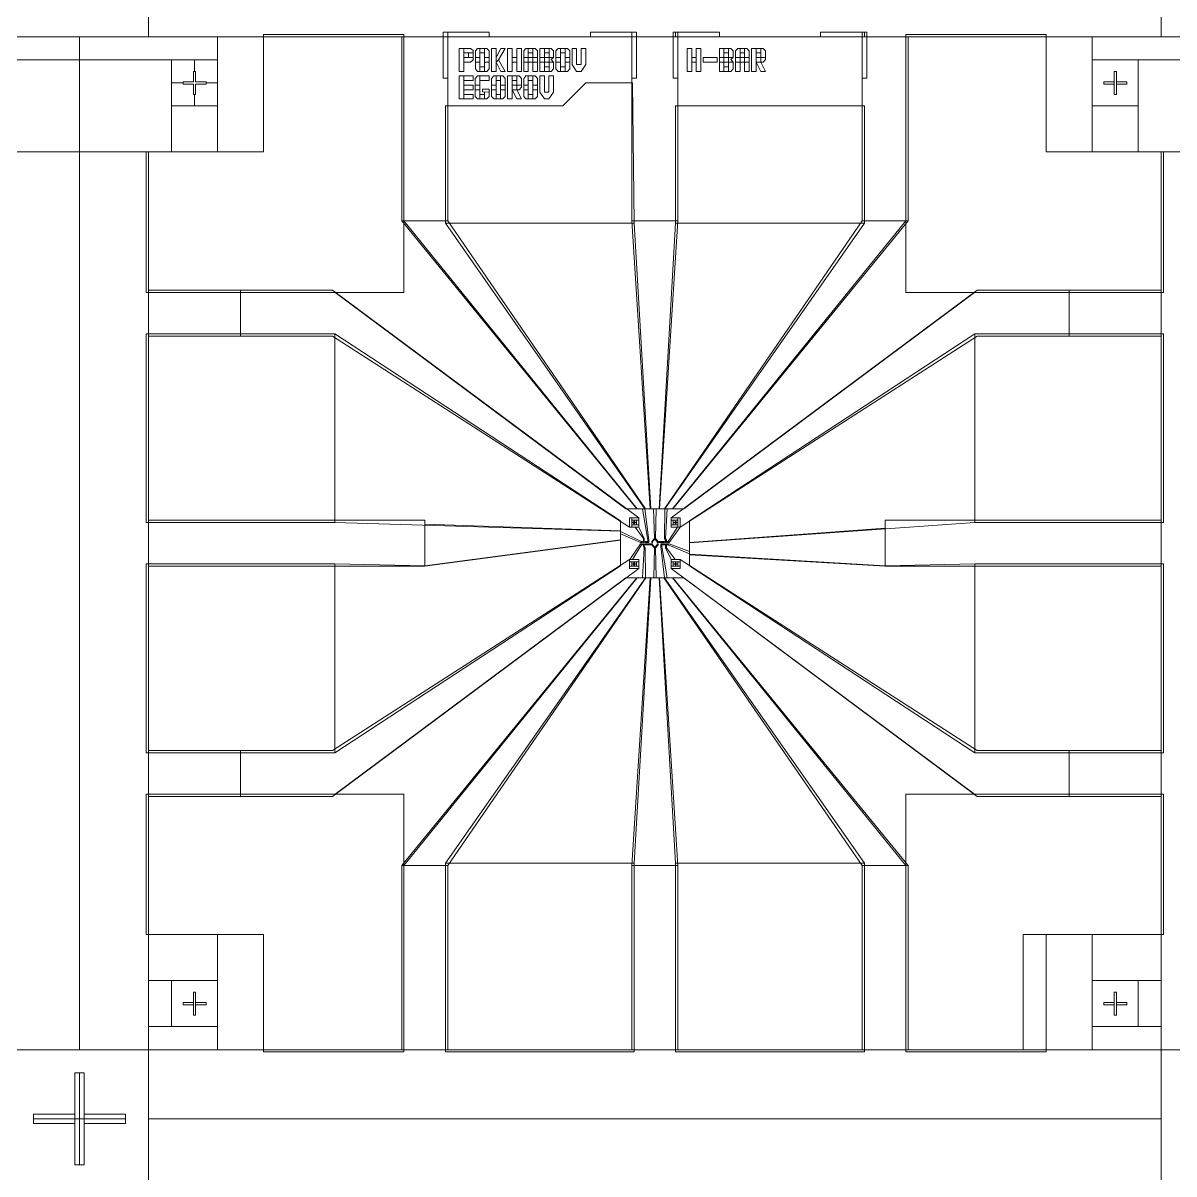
# Model space of a CAD drawing. Header units: millimetres. Extents: x -11355 to -1355, y 1102 to 18602.
# Drawn here: x -6478 to -3978, y 3482 to 5982 of the extents above; entities that cross this region are included whole.
import ezdxf

# ---------------------------------------------------------------- set-up
doc = ezdxf.new("R2010")
doc.units = ezdxf.units.MM
doc.header["$MEASUREMENT"] = 0
doc.layers.add('Etching', color=7, linetype='Continuous')
doc.layers.add('Ohmic', color=7, linetype='Continuous')
doc.layers.add('Mark', color=7, linetype='Continuous', plot=False)

msp = doc.modelspace()

# ---------------------------------------------------------------- linework, layer by layer
at = {"layer": 'Etching', "color": 242, "lineweight": 9}
for points in [[(-6205, 5951.5), (-4005, 5951.5), (-4005, 6101.5), (-6205, 6101.5), (-6205, 5951.5)], [(-6655, 5901.5), (-6355, 5901.5), (-6355, 5951.5), (-6655, 5951.5), (-6655, 5901.5)], [(-6355, 5901.5), (-6055, 5901.5), (-6055, 5951.5), (-6355, 5951.5), (-6355, 5901.5)], [(-6055, 5701.5), (-5955, 5701.5), (-5955, 5951.5), (-6055, 5951.5), (-6055, 5701.5)], [(-5655, 5551.5), (-5555, 5551.5), (-5555, 5951.5), (-5655, 5951.5), (-5655, 5551.5)], [(-5155, 5551.5), (-5055, 5551.5), (-5055, 5951.5), (-5155, 5951.5), (-5155, 5551.5)], [(-4655, 5551.5), (-4555, 5551.5), (-4555, 5951.5), (-4655, 5951.5), (-4655, 5551.5)], [(-4255, 5701.5), (-4155, 5701.5), (-4155, 5951.5), (-4255, 5951.5), (-4255, 5701.5)], [(-4155, 5901.5), (-3855, 5901.5), (-3855, 5951.5), (-4155, 5951.5), (-4155, 5901.5)], [(-6555, 5701.5), (-6355, 5701.5), (-6355, 5901.5), (-6555, 5901.5), (-6555, 5701.5)], [(-6355, 5701.5), (-6155, 5701.5), (-6155, 5901.5), (-6355, 5901.5), (-6355, 5701.5)], [(-4055, 5701.5), (-3855, 5701.5), (-3855, 5901.5), (-4055, 5901.5), (-4055, 5701.5)], [(-6155, 5701.5), (-6055, 5701.5), (-6055, 5801.5), (-6155, 5801.5), (-6155, 5701.5)], [(-4155, 5701.5), (-4055, 5701.5), (-4055, 5801.5), (-4155, 5801.5), (-4155, 5701.5)], [(-6505, 3751.5), (-6355, 3751.5), (-6355, 5701.5), (-6505, 5701.5), (-6505, 3751.5)], [(-6355, 3751.5), (-6205, 3751.5), (-6205, 5701.5), (-6355, 5701.5), (-6355, 3751.5)], [(-4005, 3751.5), (-3855, 3751.5), (-3855, 5701.5), (-4005, 5701.5), (-4005, 3751.5)], [(-5144.303, 4926.332), (-5655, 5551.5), (-5555, 5551.5), (-5125.63, 4926.5), (-5144.303, 4926.332)], [(-5114.921, 4926.501), (-5155, 5551.5), (-5055, 5551.5), (-5095.079, 4926.501), (-5114.921, 4926.501)], [(-5065.697, 4926.332), (-4555, 5551.5), (-4655, 5551.5), (-5084.37, 4926.5), (-5065.697, 4926.332)], [(-6205, 5301.5), (-6005, 5301.5), (-6005, 5401.5), (-6205, 5401.5), (-6205, 5301.5)], [(-5805, 5401.5), (-6005, 5401.5), (-6005, 5301.5), (-5805, 5301.5), (-5160, 4886.5), (-5160, 4906.5), (-5140, 4906.5), (-5805, 5401.5)], [(-4405, 5401.5), (-4205, 5401.5), (-4205, 5301.5), (-4405, 5301.5), (-5050, 4886.5), (-5050, 4906.5), (-5070, 4906.5), (-4405, 5401.5)], [(-4205, 5301.5), (-4005, 5301.5), (-4005, 5401.5), (-4205, 5401.5), (-4205, 5301.5)], [(-5132, 4926.442), (-5126.674, 4926.5), (-5118, 4858.5), (-5120, 4858.5), (-5132, 4926.442)], [(-5106, 4861.5), (-5104.001, 4861.5), (-5102, 4926.501), (-5108, 4926.501), (-5106, 4861.5)], [(-5078, 4926.442), (-5083.326, 4926.5), (-5084, 4861.5), (-5082, 4861.501), (-5078, 4926.442)], [(-6205, 4801.5), (-5605, 4801.5), (-5605, 4901.5), (-6205, 4901.5), (-6205, 4801.5)], [(-5160, 4886.5), (-5155, 4886.5), (-5155, 4906.5), (-5160, 4906.5), (-5160, 4886.5)], [(-5155, 4901.5), (-5140, 4901.5), (-5140, 4906.5), (-5155, 4906.5), (-5155, 4901.5)], [(-5145, 4891.5), (-5140, 4891.5), (-5140, 4901.5), (-5145, 4901.5), (-5145, 4891.5)], [(-5070, 4901.5), (-5055, 4901.5), (-5055, 4906.5), (-5070, 4906.5), (-5070, 4901.5)], [(-5070, 4891.5), (-5065, 4891.5), (-5065, 4901.5), (-5070, 4901.5), (-5070, 4891.5)], [(-5055, 4886.5), (-5050, 4886.5), (-5050, 4906.5), (-5055, 4906.5), (-5055, 4886.5)], [(-4605, 4801.5), (-4005, 4801.5), (-4005, 4901.5), (-4605, 4901.5), (-4605, 4801.5)], [(-5180, 4878.487), (-5180, 4857.929), (-5605, 4801.5), (-5605, 4893.231), (-5180, 4878.487)], [(-5180, 4871.654), (-5136, 4853), (-5134, 4854.999), (-5180.004, 4877.335), (-5180, 4871.654)], [(-5155, 4886.5), (-5140, 4886.5), (-5140, 4891.5), (-5155, 4891.5), (-5155, 4886.5)], [(-5140, 4886.5), (-5147.5, 4886.5), (-5130, 4861.465), (-5128, 4861.465), (-5140, 4886.5)], [(-5055.888, 4886.5), (-5050, 4886.5), (-5074, 4853), (-5076, 4855), (-5055.888, 4886.5)], [(-5070, 4886.5), (-5055, 4886.5), (-5055, 4891.5), (-5070, 4891.5), (-5070, 4886.5)], [(-5030.001, 4853), (-5030, 4826.681), (-4605, 4801.5), (-4605, 4884.19), (-5030.001, 4853)], [(-5153.704, 4816.5), (-5159.792, 4816.5), (-5136, 4850), (-5134, 4848), (-5153.704, 4816.5)], [(-5136, 4853), (-5132, 4853), (-5131.998, 4855), (-5134, 4854.999), (-5136, 4853)], [(-5134, 4848), (-5136, 4850), (-5132, 4850), (-5132.001, 4848), (-5134, 4848)], [(-5130, 4855), (-5128, 4855), (-5128, 4861.465), (-5130, 4861.465), (-5130, 4855)], [(-5128, 4855), (-5130, 4854.999), (-5130, 4853), (-5128, 4853), (-5128, 4855)], [(-5130, 4848), (-5128, 4848), (-5128, 4850), (-5130, 4850), (-5130, 4848)], [(-5126, 4854.999), (-5118, 4854.999), (-5118, 4853), (-5126, 4853), (-5126, 4854.999)], [(-5126, 4850), (-5109.998, 4850), (-5109.998, 4848), (-5126, 4848), (-5126, 4850)], [(-5120, 4855), (-5118, 4854.999), (-5118, 4858.5), (-5120, 4858.5), (-5120, 4855)], [(-5112, 4854.999), (-5109.998, 4854.999), (-5104.001, 4861.5), (-5106, 4861.5), (-5112, 4854.999)], [(-5112, 4853), (-5109.998, 4853), (-5109.998, 4854.999), (-5112, 4854.999), (-5112, 4853)], [(-5105.064, 4860.346), (-5100, 4854.999), (-5098, 4854.999), (-5104.001, 4861.5), (-5105.064, 4860.346)], [(-5100, 4853), (-5084, 4853), (-5084, 4854.999), (-5100, 4854.999), (-5100, 4853)], [(-5100, 4850), (-5098, 4850), (-5098, 4848), (-5100, 4848), (-5100, 4850)], [(-5084, 4848), (-5092, 4848), (-5092, 4850), (-5084, 4850), (-5084, 4848)], [(-5082, 4861.5), (-5084, 4861.5), (-5082, 4858.5), (-5080, 4858.5), (-5082, 4861.5)], [(-5080, 4858.5), (-5082, 4858.5), (-5082, 4854.999), (-5080, 4854.999), (-5080, 4858.5)], [(-5080, 4854.999), (-5082, 4854.999), (-5082, 4853.001), (-5080, 4852.953), (-5080, 4854.999)], [(-5082, 4841.5), (-5080, 4841.5), (-5080, 4850.06), (-5082, 4850.06), (-5082, 4841.5)], [(-5074, 4853), (-5078, 4853), (-5078, 4855), (-5076, 4855), (-5074, 4853)], [(-5076, 4848), (-5078, 4848), (-5078, 4850), (-5074, 4850), (-5076, 4848)], [(-5030.011, 4828.28), (-5076, 4848), (-5074, 4850), (-5030.011, 4833.331), (-5030.011, 4828.28)], [(-5131.605, 4776.56), (-5125.63, 4776.5), (-5126, 4841.5), (-5128, 4841.5), (-5131.605, 4776.56)], [(-5130, 4844.5), (-5128, 4844.5), (-5128, 4848), (-5130, 4848), (-5130, 4844.5)], [(-5128, 4841.5), (-5126, 4841.5), (-5128, 4844.5), (-5130, 4844.5), (-5128, 4841.5)], [(-5112, 4848), (-5105.997, 4841.5), (-5104.933, 4842.655), (-5109.998, 4848), (-5112, 4848)], [(-5106, 4841.5), (-5104.001, 4841.5), (-5102.216, 4776.501), (-5107.009, 4776.501), (-5106, 4841.5)], [(-5105.997, 4841.5), (-5103.999, 4841.5), (-5098, 4848), (-5100, 4848), (-5105.997, 4841.5)], [(-5092, 4844.5), (-5090, 4844.5), (-5090, 4848), (-5092, 4848), (-5092, 4844.5)], [(-5078.249, 4776.561), (-5084.37, 4776.5), (-5092, 4844.5), (-5090, 4844.5), (-5078.249, 4776.561)], [(-5070, 4816.5), (-5060.988, 4816.5), (-5080, 4841.5), (-5082, 4841.5), (-5070, 4816.5)], [(-5805, 4301.5), (-6005, 4301.5), (-6005, 4401.5), (-5805, 4401.5), (-5160, 4816.5), (-5160, 4796.5), (-5140, 4796.5), (-5805, 4301.5)], [(-5160, 4811.5), (-5140, 4811.5), (-5140, 4816.5), (-5160, 4816.5), (-5160, 4811.5)], [(-5160, 4801.5), (-5155, 4801.5), (-5155, 4811.5), (-5160, 4811.5), (-5160, 4801.5)], [(-5160, 4796.5), (-5140, 4796.5), (-5140, 4801.5), (-5160, 4801.5), (-5160, 4796.5)], [(-5145, 4801.5), (-5140, 4801.5), (-5140, 4811.5), (-5145, 4811.5), (-5145, 4801.5)], [(-5070, 4811.5), (-5050, 4811.5), (-5050, 4816.5), (-5070, 4816.5), (-5070, 4811.5)], [(-4405, 4301.5), (-4205, 4301.5), (-4205, 4401.5), (-4405, 4401.5), (-5050, 4816.5), (-5050, 4796.5), (-5070, 4796.5), (-4405, 4301.5)], [(-5070, 4801.5), (-5065, 4801.5), (-5065, 4811.5), (-5070, 4811.5), (-5070, 4801.5)], [(-5070, 4796.5), (-5050, 4796.5), (-5050, 4801.5), (-5070, 4801.5), (-5070, 4796.5)], [(-5055, 4801.5), (-5050, 4801.5), (-5050, 4811.5), (-5055, 4811.5), (-5055, 4801.5)], [(-5144.303, 4776.668), (-5655, 4151.5), (-5555, 4151.5), (-5124.63, 4776.5), (-5144.303, 4776.668)], [(-5115, 4776.5), (-5155, 4151.5), (-5055, 4151.5), (-5095, 4776.501), (-5115, 4776.5)], [(-5065.697, 4776.668), (-4555, 4151.5), (-4655, 4151.5), (-5085.37, 4776.5), (-5065.697, 4776.668)], [(-6205, 4301.5), (-6005, 4301.5), (-6005, 4401.5), (-6205, 4401.5), (-6205, 4301.5)], [(-4205, 4301.5), (-4005, 4301.5), (-4005, 4401.5), (-4205, 4401.5), (-4205, 4301.5)], [(-5655, 3751.5), (-5555, 3751.5), (-5555, 4151.5), (-5655, 4151.5), (-5655, 3751.5)], [(-5155, 3751.5), (-5055, 3751.5), (-5055, 4151.5), (-5155, 4151.5), (-5155, 3751.5)], [(-4655, 3751.5), (-4555, 3751.5), (-4555, 4151.5), (-4655, 4151.5), (-4655, 3751.5)], [(-6205, 3901.5), (-6055, 3901.5), (-6055, 4001.5), (-6205, 4001.5), (-6205, 3901.5)], [(-6055, 3751.5), (-5955, 3751.5), (-5955, 4001.5), (-6055, 4001.5), (-6055, 3751.5)], [(-4305, 3751.5), (-4155, 3751.5), (-4155, 4001.5), (-4305, 4001.5), (-4305, 3751.5)], [(-4155, 3901.5), (-4005, 3901.5), (-4005, 4001.5), (-4155, 4001.5), (-4155, 3901.5)], [(-6205, 3801.5), (-6155, 3801.5), (-6155, 3901.5), (-6205, 3901.5), (-6205, 3801.5)], [(-4055, 3801.5), (-4005, 3801.5), (-4005, 3901.5), (-4055, 3901.5), (-4055, 3801.5)], [(-6205, 3751.5), (-6055, 3751.5), (-6055, 3801.5), (-6205, 3801.5), (-6205, 3751.5)], [(-4155, 3751.5), (-4005, 3751.5), (-4005, 3801.5), (-4155, 3801.5), (-4155, 3751.5)], [(-6205, 3601.5), (-4005, 3601.5), (-4005, 3751.5), (-6205, 3751.5), (-6205, 3601.5)], [(-6205, 3451.5), (-4005, 3451.5), (-4005, 3601.5), (-6205, 3601.5), (-6205, 3451.5)]]:
    msp.add_lwpolyline(points, dxfattribs=at)
at = {"layer": 'Mark', "color": 250, "lineweight": 9}
for points in [[(-6155, 5901.5), (-6105, 5901.5), (-6105, 5876.5), (-6107.5, 5876.5), (-6107.5, 5854), (-6130, 5854), (-6130, 5851.5), (-6155, 5851.5), (-6155, 5901.5)], [(-6055, 5901.5), (-6105, 5901.5), (-6105, 5876.5), (-6102.5, 5876.5), (-6102.5, 5854), (-6080, 5854), (-6080, 5851.5), (-6055, 5851.5), (-6055, 5901.5)], [(-6155, 5801.5), (-6105, 5801.5), (-6105, 5826.5), (-6107.5, 5826.5), (-6107.5, 5849), (-6130, 5849), (-6130, 5851.5), (-6155, 5851.5), (-6155, 5801.5)], [(-6055, 5801.5), (-6105, 5801.5), (-6105, 5826.5), (-6102.5, 5826.5), (-6102.5, 5849), (-6080, 5849), (-6080, 5851.5), (-6055, 5851.5), (-6055, 5801.5)]]:
    msp.add_lwpolyline(points, dxfattribs=at)
at = {"layer": 'Ohmic', "color": 114, "lineweight": 9}
for points in [[(-6210, 5396.5), (-5650, 5396.5), (-5650, 5956.5), (-5955, 5956.5), (-5955, 5701.5), (-6210, 5701.5), (-6210, 5396.5)], [(-5565, 5861.5), (-5555, 5861.5), (-5555, 5961.5), (-5565, 5961.5), (-5565, 5861.5)], [(-5465, 5951.5), (-5465, 5961.5), (-5555, 5961.5), (-5555, 5951.5), (-5465, 5951.5)], [(-5245, 5951.5), (-5245, 5961.5), (-5155, 5961.5), (-5155, 5951.5), (-5245, 5951.5)], [(-5155, 5861.5), (-5145, 5861.5), (-5145, 5961.5), (-5155, 5961.5), (-5155, 5861.5)], [(-5065, 5861.5), (-5055, 5861.5), (-5055, 5961.5), (-5065, 5961.5), (-5065, 5861.5)], [(-4965, 5951.5), (-4965, 5961.5), (-5060, 5961.5), (-5060, 5951.5), (-4965, 5951.5)], [(-4745, 5951.5), (-4745, 5961.5), (-4650, 5961.5), (-4650, 5951.5), (-4745, 5951.5)], [(-4655, 5861.5), (-4645, 5861.5), (-4645, 5961.5), (-4655, 5961.5), (-4655, 5861.5)], [(-4000, 5396.5), (-4560, 5396.5), (-4560, 5956.5), (-4255, 5956.5), (-4255, 5701.5), (-4000, 5701.5), (-4000, 5396.5)], [(-5530, 5876.484), (-5520, 5876.484), (-5520, 5926.484), (-5530, 5926.484), (-5530, 5876.484)], [(-5520, 5926.484), (-5520, 5916.484), (-5500, 5916.484), (-5500, 5921.468), (-5505.597, 5926.484), (-5520, 5926.484)], [(-5495, 5906.5), (-5485, 5906.5), (-5485, 5926.5), (-5489.984, 5926.5), (-5495, 5920.903), (-5495, 5906.5)], [(-5485, 5916.5), (-5475, 5916.5), (-5475, 5926.5), (-5485, 5926.5), (-5485, 5916.5)], [(-5465, 5906.5), (-5475, 5906.5), (-5475, 5926.5), (-5470.016, 5926.5), (-5465, 5920.903), (-5465, 5906.5)], [(-5460, 5876.484), (-5450, 5876.484), (-5450, 5926.484), (-5460, 5926.484), (-5460, 5876.484)], [(-5450, 5906.484), (-5440, 5926.484), (-5430, 5926.484), (-5444.433, 5901.484), (-5450, 5896.484), (-5450, 5906.484)], [(-5425, 5876.484), (-5415, 5876.484), (-5415, 5926.484), (-5425, 5926.484), (-5425, 5876.484)], [(-5405, 5876.484), (-5395, 5876.484), (-5395, 5926.484), (-5405, 5926.484), (-5405, 5876.484)], [(-5390, 5906.484), (-5380, 5906.484), (-5380, 5926.484), (-5384.984, 5926.484), (-5390, 5920.887), (-5390, 5906.484)], [(-5380, 5916.484), (-5370, 5916.484), (-5370, 5926.484), (-5380, 5926.484), (-5380, 5916.484)], [(-5360, 5906.484), (-5370, 5906.484), (-5370, 5926.484), (-5365.016, 5926.484), (-5360, 5920.887), (-5360, 5906.484)], [(-5355, 5906.484), (-5345, 5906.484), (-5345, 5926.484), (-5355, 5926.484), (-5355, 5906.484)], [(-5345, 5916.484), (-5335, 5916.484), (-5335, 5926.484), (-5345, 5926.484), (-5345, 5916.484)], [(-5325, 5906.484), (-5335, 5906.484), (-5335, 5926.484), (-5330.016, 5926.484), (-5325, 5920.887), (-5325, 5906.484)], [(-5320, 5906.484), (-5310, 5906.484), (-5310, 5926.484), (-5314.984, 5926.484), (-5320, 5920.887), (-5320, 5906.484)], [(-5310, 5916.484), (-5300, 5916.484), (-5300, 5926.484), (-5310, 5926.484), (-5310, 5916.484)], [(-5290, 5906.484), (-5300, 5906.484), (-5300, 5926.484), (-5295.016, 5926.484), (-5290, 5920.887), (-5290, 5906.484)], [(-5265, 5876.484), (-5275, 5876.484), (-5285, 5891.389), (-5285, 5926.484), (-5275, 5926.484), (-5275, 5891.389), (-5265, 5891.389), (-5265, 5926.484), (-5255, 5926.484), (-5255, 5891.389), (-5265, 5876.484)], [(-5035, 5876.484), (-5025, 5876.484), (-5025, 5926.484), (-5035, 5926.484), (-5035, 5876.484)], [(-5015, 5876.484), (-5005, 5876.484), (-5005, 5926.484), (-5015, 5926.484), (-5015, 5876.484)], [(-4965.032, 5906.484), (-4955.032, 5906.484), (-4955.032, 5926.484), (-4965.032, 5926.484), (-4965.032, 5906.484)], [(-4955.032, 5916.484), (-4945.032, 5916.484), (-4945.032, 5926.484), (-4955.032, 5926.484), (-4955.032, 5916.484)], [(-4935.032, 5906.484), (-4945.032, 5906.484), (-4945.032, 5926.484), (-4940.048, 5926.484), (-4935.032, 5920.887), (-4935.032, 5906.484)], [(-4930.038, 5906.484), (-4920.038, 5906.484), (-4920.038, 5926.484), (-4925.022, 5926.484), (-4930.038, 5920.887), (-4930.038, 5906.484)], [(-4920.038, 5916.484), (-4910.038, 5916.484), (-4910.038, 5926.484), (-4920.038, 5926.484), (-4920.038, 5916.484)], [(-4900.038, 5906.484), (-4910.038, 5906.484), (-4910.038, 5926.484), (-4905.054, 5926.484), (-4900.038, 5920.887), (-4900.038, 5906.484)], [(-4895.038, 5876.484), (-4885.038, 5876.484), (-4885.038, 5926.484), (-4895.038, 5926.484), (-4895.038, 5876.484)], [(-4885.038, 5926.484), (-4875.038, 5926.484), (-4875.038, 5916.484), (-4885.038, 5916.484), (-4885.038, 5926.484)], [(-4865.038, 5906.484), (-4875.038, 5906.484), (-4875.038, 5926.484), (-4870.054, 5926.484), (-4865.038, 5920.887), (-4865.038, 5906.484)], [(-5520, 5896.484), (-5520, 5906.484), (-5500, 5906.484), (-5500, 5901.5), (-5505.597, 5896.484), (-5520, 5896.484)], [(-5510, 5906.484), (-5510, 5916.484), (-5500, 5916.484), (-5500, 5906.484), (-5510, 5906.484)], [(-5495, 5896.5), (-5485, 5896.5), (-5485, 5906.5), (-5495, 5906.5), (-5495, 5896.5)], [(-5475, 5896.5), (-5465, 5896.5), (-5465, 5906.5), (-5475, 5906.5), (-5475, 5896.5)], [(-5450, 5896.484), (-5440, 5876.484), (-5430, 5876.484), (-5444.433, 5901.484), (-5450, 5896.484)], [(-5415, 5896.484), (-5405, 5896.484), (-5405, 5906.484), (-5415, 5906.484), (-5415, 5896.484)], [(-5390, 5896.484), (-5380, 5896.484), (-5380, 5906.484), (-5390, 5906.484), (-5390, 5896.484)], [(-5380, 5896.484), (-5370, 5896.484), (-5370, 5906.484), (-5380, 5906.484), (-5380, 5896.484)], [(-5370, 5896.484), (-5360, 5896.484), (-5360, 5906.484), (-5370, 5906.484), (-5370, 5896.484)], [(-5355, 5896.484), (-5345, 5896.484), (-5345, 5906.484), (-5355, 5906.484), (-5355, 5896.484)], [(-5345, 5896.484), (-5335, 5896.484), (-5335, 5906.484), (-5345, 5906.484), (-5345, 5896.484)], [(-5335, 5906.484), (-5325, 5906.484), (-5330, 5902.19), (-5325, 5896.484), (-5335, 5896.484), (-5335, 5906.484)], [(-5320, 5896.484), (-5310, 5896.484), (-5310, 5906.484), (-5320, 5906.484), (-5320, 5896.484)], [(-5300, 5896.484), (-5290, 5896.484), (-5290, 5906.484), (-5300, 5906.484), (-5300, 5896.484)], [(-5025, 5896.484), (-5015, 5896.484), (-5015, 5906.484), (-5025, 5906.484), (-5025, 5896.484)], [(-5000.038, 5906.483), (-4970.049, 5906.483), (-4970.049, 5896.484), (-5000.038, 5896.483), (-5000.038, 5906.483)], [(-4965.032, 5896.484), (-4955.032, 5896.484), (-4955.032, 5906.484), (-4965.032, 5906.484), (-4965.032, 5896.484)], [(-4955.032, 5896.484), (-4945.032, 5896.484), (-4945.032, 5906.484), (-4955.032, 5906.484), (-4955.032, 5896.484)], [(-4945.032, 5906.484), (-4935.032, 5906.484), (-4940.032, 5902.19), (-4935.032, 5896.484), (-4945.032, 5896.484), (-4945.032, 5906.484)], [(-4930.038, 5896.484), (-4920.038, 5896.484), (-4920.038, 5906.484), (-4930.038, 5906.484), (-4930.038, 5896.484)], [(-4920.038, 5896.484), (-4910.038, 5896.484), (-4910.038, 5906.484), (-4920.038, 5906.484), (-4920.038, 5896.484)], [(-4910.038, 5896.484), (-4900.038, 5896.484), (-4900.038, 5906.484), (-4910.038, 5906.484), (-4910.038, 5896.484)], [(-4885.038, 5906.484), (-4875.038, 5906.484), (-4875.038, 5896.484), (-4885.038, 5896.484), (-4885.038, 5906.484)], [(-4865.063, 5906.52), (-4875.038, 5906.484), (-4875.038, 5896.484), (-4870.054, 5896.484), (-4865.038, 5902.081), (-4865.063, 5906.52)], [(-5495, 5896.5), (-5485, 5896.5), (-5485, 5876.5), (-5489.984, 5876.5), (-5495, 5882.097), (-5495, 5896.5)], [(-5485, 5876.5), (-5475, 5876.5), (-5475, 5886.5), (-5485, 5886.5), (-5485, 5876.5)], [(-5465, 5896.5), (-5475, 5896.5), (-5475, 5876.5), (-5470.016, 5876.5), (-5465, 5882.097), (-5465, 5896.5)], [(-5390, 5896.484), (-5380, 5896.484), (-5380, 5876.484), (-5390, 5876.484), (-5390, 5896.484)], [(-5360, 5896.484), (-5370, 5896.484), (-5370, 5876.484), (-5360, 5876.484), (-5360, 5896.484)], [(-5355, 5896.484), (-5345, 5896.484), (-5345, 5876.484), (-5355, 5876.484), (-5355, 5896.484)], [(-5345, 5876.484), (-5335, 5876.484), (-5335, 5886.484), (-5345, 5886.484), (-5345, 5876.484)], [(-5325, 5896.484), (-5335, 5896.484), (-5335, 5876.484), (-5330.016, 5876.484), (-5325, 5882.081), (-5325, 5896.484)], [(-5320, 5896.484), (-5310, 5896.484), (-5310, 5876.484), (-5314.984, 5876.484), (-5320, 5882.081), (-5320, 5896.484)], [(-5310, 5876.484), (-5300, 5876.484), (-5300, 5886.484), (-5310, 5886.484), (-5310, 5876.484)], [(-5290, 5896.484), (-5300, 5896.484), (-5300, 5876.484), (-5295.016, 5876.484), (-5290, 5882.081), (-5290, 5896.484)], [(-4965.032, 5896.484), (-4955.032, 5896.484), (-4955.032, 5876.484), (-4965.032, 5876.484), (-4965.032, 5896.484)], [(-4955.032, 5876.484), (-4945.032, 5876.484), (-4945.032, 5886.484), (-4955.032, 5886.484), (-4955.032, 5876.484)], [(-4935.032, 5896.484), (-4945.032, 5896.484), (-4945.032, 5876.484), (-4940.048, 5876.484), (-4935.032, 5882.081), (-4935.032, 5896.484)], [(-4930.038, 5896.484), (-4920.038, 5896.484), (-4920.038, 5876.484), (-4930.038, 5876.484), (-4930.038, 5896.484)], [(-4900.038, 5896.484), (-4910.038, 5896.484), (-4910.038, 5876.484), (-4900.038, 5876.484), (-4900.038, 5896.484)], [(-4885.038, 5896.484), (-4875.038, 5876.484), (-4865.05, 5876.54), (-4875.038, 5896.484), (-4885.038, 5896.484)], [(-4107.5, 5826.5), (-4102.5, 5826.5), (-4102.5, 5876.5), (-4107.5, 5876.5), (-4107.5, 5826.5)], [(-5560, 5546.5), (-5150, 5546.5), (-5154, 5851.5), (-5255, 5851.5), (-5305, 5801.5), (-5560, 5801.5), (-5560, 5546.5)], [(-5530, 5816.484), (-5520, 5816.484), (-5520, 5866.484), (-5530, 5866.484), (-5530, 5816.484)], [(-5520, 5856.484), (-5500, 5856.484), (-5500, 5866.484), (-5520, 5866.484), (-5520, 5856.484)], [(-5495.038, 5846.484), (-5485.038, 5846.484), (-5485.038, 5866.484), (-5490.022, 5866.484), (-5495.038, 5860.887), (-5495.038, 5846.484)], [(-5485.038, 5856.484), (-5465.038, 5856.484), (-5465.038, 5866.484), (-5485.038, 5866.484), (-5485.038, 5856.484)], [(-5460.032, 5846.484), (-5450.032, 5846.484), (-5450.032, 5866.484), (-5455.016, 5866.484), (-5460.032, 5860.887), (-5460.032, 5846.484)], [(-5450.032, 5856.484), (-5440.032, 5856.484), (-5440.032, 5866.484), (-5450.032, 5866.484), (-5450.032, 5856.484)], [(-5430.032, 5846.484), (-5440.032, 5846.484), (-5440.032, 5866.484), (-5435.048, 5866.484), (-5430.032, 5860.887), (-5430.032, 5846.484)], [(-5425.038, 5816.484), (-5415.038, 5816.484), (-5415.038, 5866.484), (-5425.038, 5866.484), (-5425.038, 5816.484)], [(-5415.038, 5866.484), (-5405.038, 5866.484), (-5405.038, 5856.484), (-5415.038, 5856.484), (-5415.038, 5866.484)], [(-5395.038, 5846.484), (-5405.038, 5846.484), (-5405.038, 5866.484), (-5400.054, 5866.484), (-5395.038, 5860.887), (-5395.038, 5846.484)], [(-5390.038, 5846.484), (-5380.038, 5846.484), (-5380.038, 5866.484), (-5385.022, 5866.484), (-5390.038, 5860.887), (-5390.038, 5846.484)], [(-5380.038, 5856.484), (-5370.038, 5856.484), (-5370.038, 5866.484), (-5380.038, 5866.484), (-5380.038, 5856.484)], [(-5360.038, 5846.484), (-5370.038, 5846.484), (-5370.038, 5866.484), (-5365.054, 5866.484), (-5360.038, 5860.887), (-5360.038, 5846.484)], [(-5335.038, 5816.484), (-5345.038, 5816.484), (-5355.038, 5831.389), (-5355.038, 5866.484), (-5345.038, 5866.484), (-5345.038, 5831.389), (-5335.038, 5831.389), (-5335.038, 5866.484), (-5325.038, 5866.484), (-5325.038, 5831.389), (-5335.038, 5816.484)], [(-4130, 5854), (-4130, 5849), (-4107.5, 5849), (-4107.5, 5854), (-4130, 5854)], [(-4080, 5854), (-4080, 5849), (-4102.5, 5849), (-4102.5, 5854), (-4080, 5854)], [(-5520, 5836.484), (-5500, 5836.484), (-5500, 5846.484), (-5520, 5846.484), (-5520, 5836.484)], [(-5520, 5816.484), (-5500, 5816.484), (-5500, 5826.484), (-5520, 5826.484), (-5520, 5816.484)], [(-5495.038, 5836.484), (-5485.038, 5836.484), (-5485.038, 5846.484), (-5495.038, 5846.484), (-5495.038, 5836.484)], [(-5495.038, 5836.484), (-5485.038, 5836.484), (-5485.038, 5816.484), (-5490.022, 5816.484), (-5495.038, 5822.081), (-5495.038, 5836.484)], [(-5485.038, 5826.484), (-5475.038, 5826.484), (-5475.038, 5816.484), (-5485.038, 5816.484), (-5485.038, 5826.484)], [(-5465.05, 5837.766), (-5465.056, 5831.613), (-5479.677, 5831.673), (-5479.677, 5837.766), (-5475.038, 5837.766), (-5465.05, 5837.766)], [(-5465.056, 5831.613), (-5475.038, 5831.674), (-5475.038, 5816.484), (-5470.054, 5816.484), (-5465.038, 5822.081), (-5465.056, 5831.613)], [(-5460.032, 5836.484), (-5450.032, 5836.484), (-5450.032, 5846.484), (-5460.032, 5846.484), (-5460.032, 5836.484)], [(-5460.032, 5836.484), (-5450.032, 5836.484), (-5450.032, 5816.484), (-5455.016, 5816.484), (-5460.032, 5822.081), (-5460.032, 5836.484)], [(-5450.032, 5816.484), (-5440.032, 5816.484), (-5440.032, 5826.484), (-5450.032, 5826.484), (-5450.032, 5816.484)], [(-5440.032, 5836.484), (-5430.032, 5836.484), (-5430.032, 5846.484), (-5440.032, 5846.484), (-5440.032, 5836.484)], [(-5430.032, 5836.484), (-5440.032, 5836.484), (-5440.032, 5816.484), (-5435.048, 5816.484), (-5430.032, 5822.081), (-5430.032, 5836.484)], [(-5415.038, 5846.484), (-5405.038, 5846.484), (-5405.038, 5836.484), (-5415.038, 5836.484), (-5415.038, 5846.484)], [(-5415.038, 5836.484), (-5405.038, 5816.484), (-5395.05, 5816.54), (-5405.038, 5836.484), (-5415.038, 5836.484)], [(-5395.063, 5846.52), (-5405.038, 5846.484), (-5405.038, 5836.484), (-5400.054, 5836.484), (-5395.038, 5842.081), (-5395.063, 5846.52)], [(-5390.038, 5836.484), (-5380.038, 5836.484), (-5380.038, 5846.484), (-5390.038, 5846.484), (-5390.038, 5836.484)], [(-5390.038, 5836.484), (-5380.038, 5836.484), (-5380.038, 5816.484), (-5385.022, 5816.484), (-5390.038, 5822.081), (-5390.038, 5836.484)], [(-5380.038, 5816.484), (-5370.038, 5816.484), (-5370.038, 5826.484), (-5380.038, 5826.484), (-5380.038, 5816.484)], [(-5370.038, 5836.484), (-5360.038, 5836.484), (-5360.038, 5846.484), (-5370.038, 5846.484), (-5370.038, 5836.484)], [(-5360.038, 5836.484), (-5370.038, 5836.484), (-5370.038, 5816.484), (-5365.054, 5816.484), (-5360.038, 5822.081), (-5360.038, 5836.484)], [(-5060, 5546.5), (-4650, 5546.5), (-4650, 5801.5), (-5060, 5801.5), (-5060, 5546.5)], [(-5799.282, 5396.5), (-5650, 5396.5), (-5650, 5551.496), (-5143.303, 4926.332), (-5167.855, 4926.332), (-5799.282, 5396.5)], [(-4410.718, 5396.5), (-4560, 5396.5), (-4560, 5551.496), (-5066.697, 4926.332), (-5042.145, 4926.332), (-4410.718, 5396.5)], [(-5126.676, 4926.5), (-5560, 5546.5), (-5150, 5546.5), (-5113.921, 4926.501), (-5126.676, 4926.5)], [(-5083.324, 4926.5), (-4650, 5546.5), (-5060, 5546.5), (-5096.079, 4926.501), (-5083.324, 4926.5)], [(-6210, 4896.5), (-5800, 4896.5), (-5800, 5306.5), (-6210, 5306.5), (-6210, 4896.5)], [(-5800, 4896.5), (-5800, 5306.5), (-5180, 4900.368), (-5180, 4877.487), (-5800, 4896.5)], [(-4410, 4896.5), (-4410, 5306.5), (-5030, 4900.368), (-5030, 4852.179), (-4410, 4896.5)], [(-4410, 4896.5), (-4000, 4896.5), (-4000, 5306.5), (-4410, 5306.5), (-4410, 4896.5)], [(-5153, 4896), (-5153, 4897), (-5150.5, 4897), (-5150.5, 4896), (-5153, 4896)], [(-5150.5, 4893.5), (-5149.5, 4893.5), (-5149.5, 4899.5), (-5150.5, 4899.5), (-5150.5, 4893.5)], [(-5149.5, 4896), (-5149.5, 4897), (-5147, 4897), (-5147, 4896), (-5149.5, 4896)], [(-5060.5, 4896), (-5060.5, 4897), (-5063, 4897), (-5063, 4896), (-5060.5, 4896)], [(-5060.5, 4893.5), (-5059.5, 4893.5), (-5059.5, 4899.5), (-5060.5, 4899.5), (-5060.5, 4893.5)], [(-5057, 4896), (-5057, 4897), (-5059.5, 4897), (-5059.5, 4896), (-5057, 4896)], [(-5800, 4396.5), (-5800, 4568.954), (-5800, 4806.5), (-5605, 4802.5), (-5180, 4858.929), (-5180, 4802.668), (-5800, 4396.5)], [(-4410, 4396.5), (-4410, 4568.954), (-4410, 4806.5), (-4605, 4802.5), (-5030, 4827.861), (-5030, 4802.668), (-4410, 4396.5)], [(-6210, 4396.5), (-5800, 4396.5), (-5800, 4806.5), (-6210, 4806.5), (-6210, 4396.5)], [(-5153, 4806), (-5153, 4807), (-5150.5, 4807), (-5150.5, 4806), (-5153, 4806)], [(-5150.5, 4803.5), (-5149.5, 4803.5), (-5149.5, 4809.5), (-5150.5, 4809.5), (-5150.5, 4803.5)], [(-5149.5, 4806), (-5149.5, 4807), (-5147, 4807), (-5147, 4806), (-5149.5, 4806)], [(-5060.5, 4806), (-5060.5, 4807), (-5063, 4807), (-5063, 4806), (-5060.5, 4806)], [(-5060.5, 4803.5), (-5059.5, 4803.5), (-5059.5, 4809.5), (-5060.5, 4809.5), (-5060.5, 4803.5)], [(-5057, 4806), (-5057, 4807), (-5059.5, 4807), (-5059.5, 4806), (-5057, 4806)], [(-4410, 4396.5), (-4000, 4396.5), (-4000, 4806.5), (-4410, 4806.5), (-4410, 4396.5)], [(-5799.282, 4306.5), (-5650, 4306.5), (-5650, 4151.504), (-5143.303, 4776.668), (-5167.855, 4776.668), (-5799.282, 4306.5)], [(-5150, 4156.5), (-5560, 4156.5), (-5125.63, 4776.5), (-5114, 4776.5), (-5150, 4156.5)], [(-5060, 4156.5), (-4650, 4156.5), (-5084.37, 4776.5), (-5096, 4776.5), (-5060, 4156.5)], [(-4410.718, 4306.5), (-4560, 4306.5), (-4560, 4151.504), (-5066.697, 4776.668), (-5042.145, 4776.668), (-4410.718, 4306.5)], [(-6210, 4306.5), (-5650, 4306.5), (-5650, 3746.5), (-5955, 3746.5), (-5955, 4001.5), (-6210, 4001.5), (-6210, 4306.5)], [(-4000, 4306.5), (-4560, 4306.5), (-4560, 3746.5), (-4255, 3746.5), (-4255, 4001.5), (-4000, 4001.5), (-4000, 4306.5)], [(-5560, 3746.5), (-5150, 3746.5), (-5150, 4156.5), (-5560, 4156.5), (-5560, 3746.5)], [(-5060, 3746.5), (-4650, 3746.5), (-4650, 4156.5), (-5060, 4156.5), (-5060, 3746.5)], [(-6107.5, 3826.5), (-6102.5, 3826.5), (-6102.5, 3876.5), (-6107.5, 3876.5), (-6107.5, 3826.5)], [(-4107.5, 3826.5), (-4102.5, 3826.5), (-4102.5, 3876.5), (-4107.5, 3876.5), (-4107.5, 3826.5)], [(-6130, 3854), (-6130, 3849), (-6107.5, 3849), (-6107.5, 3854), (-6130, 3854)], [(-6080, 3854), (-6080, 3849), (-6102.5, 3849), (-6102.5, 3854), (-6080, 3854)], [(-4130, 3854), (-4130, 3849), (-4107.5, 3849), (-4107.5, 3854), (-4130, 3854)], [(-4080, 3854), (-4080, 3849), (-4102.5, 3849), (-4102.5, 3854), (-4080, 3854)], [(-6365, 3601.5), (-6355, 3601.5), (-6355, 3701.5), (-6365, 3701.5), (-6365, 3601.5)], [(-6355, 3601.5), (-6345, 3601.5), (-6345, 3701.5), (-6355, 3701.5), (-6355, 3601.5)], [(-6455, 3611.5), (-6455, 3601.5), (-6365, 3601.5), (-6365, 3611.5), (-6455, 3611.5)], [(-6455, 3591.5), (-6455, 3601.5), (-6365, 3601.5), (-6365, 3591.5), (-6455, 3591.5)], [(-6365, 3501.5), (-6355, 3501.5), (-6355, 3601.5), (-6365, 3601.5), (-6365, 3501.5)], [(-6355, 3501.5), (-6345, 3501.5), (-6345, 3601.5), (-6355, 3601.5), (-6355, 3501.5)], [(-6255, 3611.5), (-6255, 3601.5), (-6345, 3601.5), (-6345, 3611.5), (-6255, 3611.5)], [(-6255, 3591.5), (-6255, 3601.5), (-6345, 3601.5), (-6345, 3591.5), (-6255, 3591.5)]]:
    msp.add_lwpolyline(points, dxfattribs=at)

doc.saveas('drawing.dxf')
